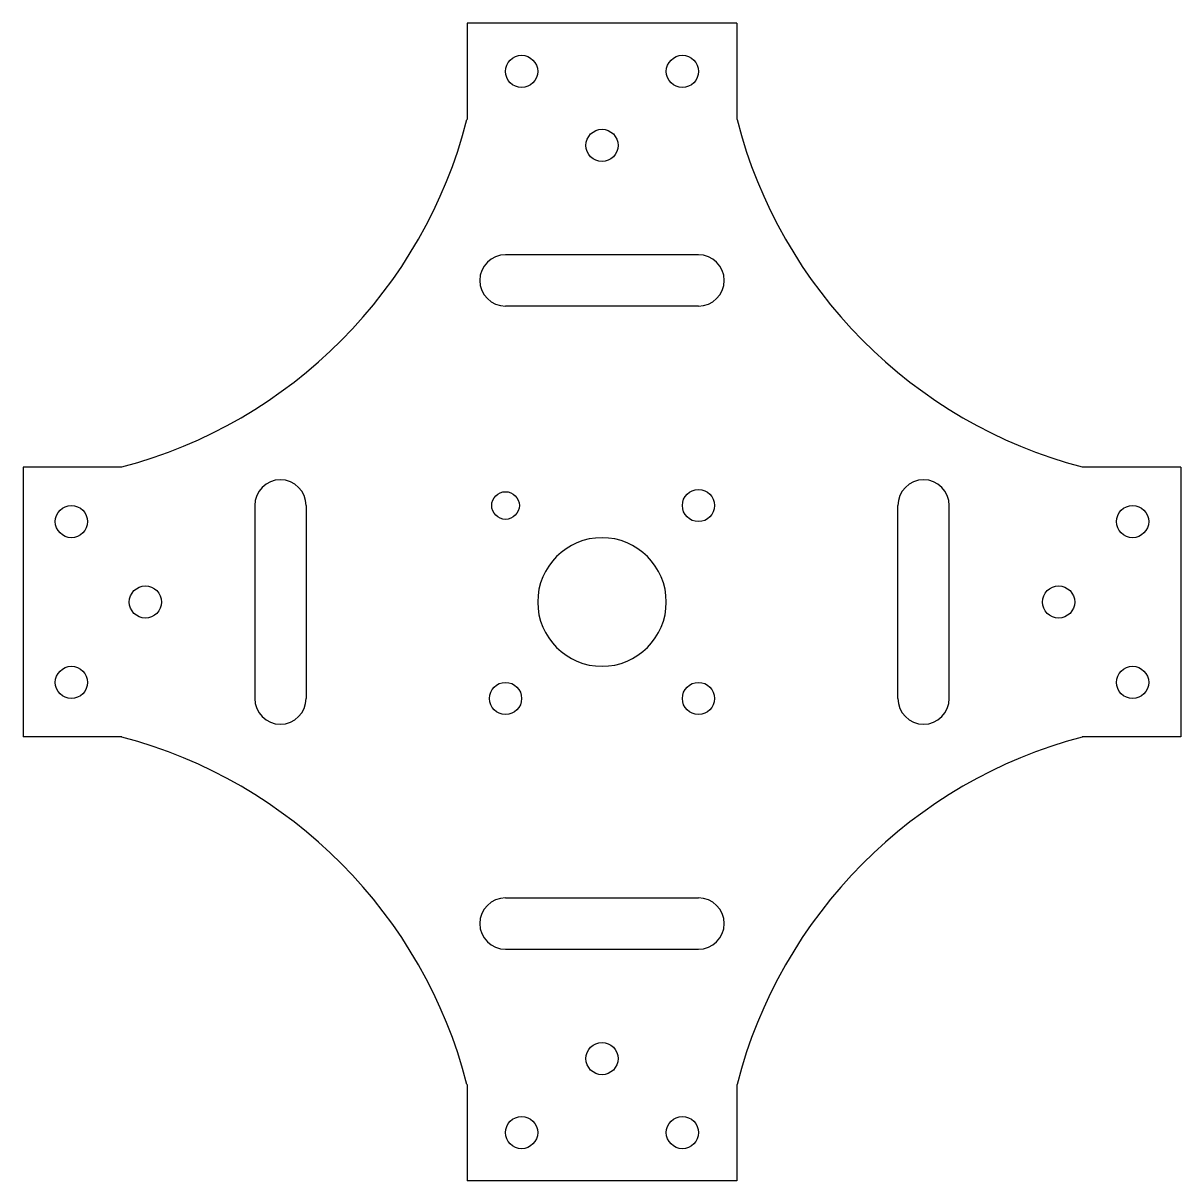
# Model space of a CAD drawing. Header units: millimetres. Extents: x -90 to 90, y -90 to 90.
import ezdxf

# ---------------------------------------------------------------- set-up
doc = ezdxf.new("R2010")
doc.units = ezdxf.units.MM

msp = doc.modelspace()

# ---------------------------------------------------------------- linework, layer by layer
at = {"color": 7, "linetype": 'Continuous', "lineweight": 25}
for p, q in [((-20.99, 90), (-20.99, 75)), ((20.99, 90), (-20.99, 90)), ((20.99, 90), (20.99, 75)), ((15, 54), (-15, 54)), ((15, 46), (-15, 46)), ((-90, 20.99), (-90, -20.99)), ((-74.64, 20.99), (-90, 20.99)), ((90, 20.99), (74.64, 20.99)), ((90, 20.99), (90, -20.99)), ((-54, 15), (-54, -15)), ((-46, 15), (-46, -15)), ((46, -15), (46, 15)), ((54, -15), (54, 15)), ((-74.64, -20.99), (-90, -20.99)), ((90, -20.99), (74.64, -20.99)), ((-15, -46), (15, -46)), ((-15, -54), (15, -54)), ((-20.99, -75), (-20.99, -90)), ((20.99, -75), (20.99, -90)), ((20.99, -90), (-20.99, -90))]:
    msp.add_line(p, q, dxfattribs=at)
for centre, radius in [((-12.5, 82.5), 2.5), ((12.5, 82.5), 2.5), ((0, 71), 2.5), ((-15, 15), 2.15), ((15, 15), 2.5), ((-82.5, 12.5), 2.5), ((82.5, 12.5), 2.5), ((-71, 0), 2.5), ((71, 0), 2.5), ((-82.5, -12.5), 2.5), ((82.5, -12.5), 2.5), ((-15, -15), 2.5), ((15, -15), 2.5), ((0, -71), 2.5), ((-12.5, -82.5), 2.5), ((12.5, -82.5), 2.5)]:
    msp.add_circle(centre, radius, dxfattribs=at)
for centre, radius, start, end in [((-93.89, 93.76), 75.27, 284.8163, 345.5673), ((93.89, 93.76), 75.27, 194.4327, 255.1837), ((-15, 50), 4, 90, 270), ((15, 50), 4, 270, 90), ((-50, 15), 4, 0, 180), ((50, 15), 4, 0, 180), ((0, 0), 10, 270, 180), ((0, 0), 10, 180, 270), ((-50, -15), 4, 180, 0), ((50, -15), 4, 180, 0), ((-93.89, -93.76), 75.27, 14.4327, 75.1837), ((93.89, -93.76), 75.27, 104.8163, 165.5673), ((-15, -50), 4, 90, 270), ((15, -50), 4, 270, 90)]:
    msp.add_arc(centre, radius, start, end, dxfattribs=at)

doc.saveas('drawing.dxf')
